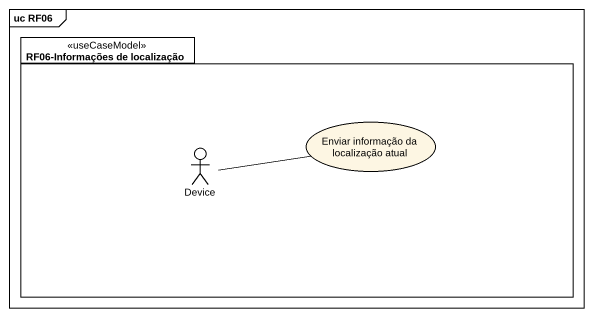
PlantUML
@startuml
mainframe uc RF06
package "RF06-Informações de localização" as RF06_Informações_de <<useCaseModel>> {
  usecase "Enviar informação da localização atual" as Enviar_informação_da
  actor Device
}
Device -right- Enviar_informação_da
@enduml
